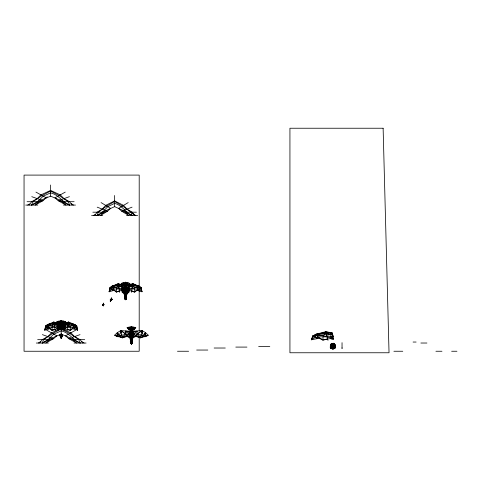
<?xml version="1.0" encoding="UTF-8"?>
<svg xmlns="http://www.w3.org/2000/svg" width="481" height="481" viewBox="0 0 481 481"><rect width="100%" height="100%" fill="white"/><g stroke="black" fill="none" stroke-linecap="round" stroke-linejoin="round"><path stroke-width="0.72" d="M61.61 324.867L63.805 321.116L61.195 320.568L56.86 321.711L58.213 323.256L60.822 324.988L59.41 325.817L59.41 328.944L60.245 328.944L60.822 327.032L59.41 329.395L59.746 325.487L61.195 322.468L63.805 321.116L65.53 321.711L64.183 323.256L61.568 324.988L62.981 325.817L62.897 328.944L64.508 329.611M64.183 323.256L61.195 322.468L58.586 321.116L60.341 324.705L60.822 324.705L60.822 328.944M62.199 335.407L61.556 337.818L60.834 337.818L61.195 337.307L61.195 338.257L61.195 337.307L61.556 337.818L60.834 337.818C58.616 328.397 61.592 343.212 61.821 335.227L61.905 336.526L61.436 337.175C62.716 335.455 62.819 332.143 61.412 337.319L61.556 337.818L60.834 337.818L60.167 335.467L60.57 335.227L60.486 336.526L60.955 337.175L60.209 335.864L60.167 335.467L60.913 336.898M60.191 335.407L61.195 335.66M60.347 336.183L60.053 335.75L60.54 335.648L61.195 334.241L61.917 334.65L61.195 336.604C60.029 336.947 59.981 334.427 60.486 336.526L61.195 336.916C63.402 334.259 62.013 336.429 60.834 337.818L60.281 335.485L60.414 336.472L61.556 337.818L61.79 336.862L60.6 336.862L60.738 337.397M60.215 334.584C60.684 333.387 63.3 335.023 61.273 334.548M61.195 324.988L61.195 324.404L62.963 322.955L65.53 321.711M60.6 336.862L61.195 336.916C62.332 336.652 62.506 334.662 61.941 336.508L61.478 336.898M125.18 286.532L122.571 284.908L121.218 283.369L125.553 282.227L129.888 283.369L128.541 284.908L125.926 286.646L127.339 287.476L127.339 291.558L126.317 296.164M125.553 296.062C123.839 295.562 124.507 298.31 125.313 298.827L124.807 298.166L124.928 296.885L124.525 297.126L125.192 299.471L125.914 299.471C126.756 298.202 126.912 294.282 124.633 296.158L124.549 297.066L125.553 297.318M125.27 298.557L124.561 297.354L125.553 296.41L125.553 295.707L126.539 296.236L125.631 296.206M125.553 295.707L124.573 296.236L125.553 294.883M125.553 294.516L125.553 293.789M131.066 330.868L128.457 329.244L127.104 327.705L131.439 326.563L135.774 327.705L134.427 329.244L131.812 330.976L132.888 331.475L131.439 328.463L128.83 327.104L131.066 330.976M132.016 341.011L132.028 340.061L131.439 339.526L130.555 340.476L130.435 341.396L131.439 341.648M131.091 343.422L130.459 340.572L131.439 339.67L132.323 340.476L132.443 341.396L131.998 342.743L131.439 342.743C133.58 343.302 129.431 343.554 131.439 342.905L132.401 341.973L132.113 342.821L131.68 343.163L132.149 342.514L132.071 341.215L132.467 341.462L132.161 342.346L130.622 342.43L131.205 343.163L130.387 341.516L131.439 344.011L131.8 343.807L130.682 342.49L130.784 341.636L131.439 340.043L132.425 340.572L132.257 342.43L131.439 344.011L130.297 341.744L130.754 340.632L131.439 340.235L132.425 340.572L131.439 339.67L130.676 340.782L131.439 339.213M131.439 338.846L131.439 338.125M131.439 343.296L131.8 343.807L132.467 341.462L132.257 342.43L131.079 343.807L131.8 343.807L132.443 341.396M332.497 343.422L331.421 343.921L331.084 348.34L334.65 348.34L334.65 345.466L333.982 343.422L331.752 343.422L331.084 343.921L331.084 344.961L331.752 343.422L333.982 343.422L334.65 343.921L331.084 343.921M333.237 343.422L335.359 344.961L335.467 347.378L334.914 348.34L333.237 349.014L332.497 348.767M332.497 343.308L332.497 349.014L330.826 348.34L330.267 347.378L330.375 344.961L331.421 343.921M333.237 348.719L333.237 348.34M342.039 348.244L342.039 347.865M148.244 335.215L140.686 337.139L136.947 336.688L137.073 331.054L141.979 330.525L145.551 332.648L148.244 335.215L145.815 336.652L143.56 336.796L140.446 337.878L136.947 336.688L133.73 336.676L131.812 333.02L133.658 331.92L137.073 331.054L134.199 333.688L133.303 333.79L131.812 333.02L132.395 334.938M103.193 305.724L102.958 304.335L103.349 304.022L103.722 304.335C103.535 307.744 102.459 302.627 103.704 304.99C102.405 307.401 104.858 302.693 103.193 305.724L103.782 304.677L102.922 304.714L103.156 305.531L103.541 305.531L103.764 304.335L102.934 304.335C103.289 306.764 102.844 303.968 103.042 305.032L103.83 304.792L103.349 304.16L102.97 304.335L103.349 304.714L103.722 304.335L103.349 304.022L102.976 304.335L103.764 304.335M103.463 305.285L103.662 305.122C103.553 304.81 103.854 305.447 103.637 304.335L103.042 304.335L103.259 305.531M111.478 300.282L111.875 299.188L111.478 300.282L111.814 298.821L111.43 298.545L111.845 299.41L111.43 300.415L111.43 297.541M125.836 298.557C126.545 298.046 126.701 296.11 125.553 295.899L124.862 296.296C124.026 296.699 125.06 300.378 126.148 298.515L125.914 299.471L125.192 299.471L124.501 297.18L124.807 298.166L125.553 298.569C126.731 298.827 126.75 296.092 126.299 298.166L125.794 298.827C126.822 297.841 126.84 295.965 125.553 295.19L124.789 296.164M103.499 305.724L102.916 304.677L103.439 305.531M125.475 296.206L124.862 296.296C124.008 297.619 124.922 297.18 124.771 298.13L125.914 299.471L125.192 299.471L124.639 297.144L124.411 297.408L124.705 297.835L124.789 297.354L124.771 298.13L126.311 298.154L126.581 297.126L126.299 298.166L124.958 298.515L125.198 299.086L125.908 299.086L126.557 297.066L126.178 296.885L125.553 298.256L124.844 298.184L124.789 297.354L124.411 297.408L124.844 298.184L126.299 298.166L126.467 297.144L126.695 297.408L126.401 297.835L126.467 297.144L125.553 297.529M130.658 342.466L130.676 341.69L130.297 341.744L131.157 342.887M103.734 304.335L102.976 304.335L103.722 304.335L103.054 304.335L103.229 305.285M111.46 298.755L111.845 299.326L111.43 299.609C112.079 298.424 111.592 300.853 111.718 298.821L111.43 298.689L111.58 300.216M58.213 323.256L61.195 322.468L62.644 325.487L62.897 328.944L62.187 327.032L61.568 326.527L62.795 326.527L62.981 329.906L61.568 327.032L62.151 328.944M127.032 292.34L128.319 291.835L128.944 292.153L128.613 291.438L127.255 290.602L127.309 289.328M119.324 336.796L119.492 335.534L117.328 332.648L114.64 335.215L122.198 337.139L125.932 336.688L125.812 331.054L129.227 331.92L131.066 333.02L129.148 336.676L125.932 336.688L122.433 337.878L119.324 336.796L117.069 336.652L117.328 332.648L120.905 330.525L125.812 331.054L137.073 331.054L136.087 331.944M123.034 290.716L122.24 291.264L123.16 291.925L123.509 291.101L123.888 291.63L123.106 292.923L122.252 288.209L116.444 289.171L113.197 288.582L111.544 289.37L109.133 291.775L109.939 287.638L111.971 286.201L118.085 283.712L122.252 284.728C125.294 287.83 122.775 291.973 124.898 295.394L124.916 296.735M129.046 336.261L128.992 337.259L129.479 336.255L129.96 336.676M143.56 336.796L141.979 330.525L137.602 333.778M117.202 334.65L117.328 332.648L118.44 334.271M103.734 304.936L102.91 304.864L103.349 305.285L103.77 304.714M110.57 300.15L110.864 300.613L110.359 301.611L110.81 300.493L110.311 299.837L110.756 300.535L110.311 301.743L110.311 298.869M124.074 292.34L122.787 291.835L122.162 292.153L122.24 291.264L123.106 292.923M58.411 328.679L58.135 329.78L59.494 329.395L59.41 325.817M111.718 298.821L111.43 299.609M128.944 292.153L128.866 291.264L127.946 291.925L127.218 291.63L127.597 291.101L128 292.923L128.866 291.264L128.072 290.716L128.613 291.438M56.86 321.711L62.055 324.705L61.568 324.705L61.568 328.944L62.981 328.944L62.981 325.817M61.195 334.241L60.504 334.644L60.053 335.75L60.48 336.351L61.905 336.526L61.887 334.644L61.851 335.648L61.195 335.87M124.525 297.126L124.838 298.01L125.553 298.256L126.262 298.184L126.581 297.126M61.55 337.434L61.79 336.862M131.794 343.422L132.034 342.851L130.844 342.851M125.926 291.72L125.926 286.357L126.413 286.357L128.162 282.774L125.553 284.127L123.767 288.684L127.339 288.684L125.553 284.127L122.944 282.774L125.18 286.646L123.767 287.476L123.767 291.558L125.18 288.684L124.603 290.602M334.65 347.378L333.237 344.961L335.359 344.961L335.209 347.829L330.525 347.829L330.375 344.961L332.497 344.961L331.084 347.378L331.084 344.252M110.402 301.346L110.606 300.372L110.359 301.611M110.462 301.545L110.648 300.15L110.311 300.535C111.418 300.234 109.963 301.954 110.684 300.613M111.55 299.777L111.863 299.164L111.52 300.018M59.746 325.487L59.494 328.944L58.622 329.413L57.894 328.126L57.173 328.331L52.501 326.13L47.739 324.783L45.743 326.154L44.775 330.122L49.735 328.673L52.086 330.531L57.203 328.818L58.622 329.906L58.622 326.882L57.894 323.07L53.728 322.06L47.613 324.543L45.581 325.98L44.775 330.122L47.186 327.711L48.84 326.924L52.086 327.513L57.894 326.551L59.674 327.032M124.104 287.139L123.767 288.684M126.509 290.602L125.926 288.684L127.339 291.558L127.339 287.476M126.419 295.057L125.926 291.558L125.553 294.42L125.18 291.558L124.693 295.057M132.954 336.081L133.484 335.894L132.077 341.071L133.141 334.938M110.426 301.106L110.648 300.15M130.604 339.394L129.738 334.938M59.692 329.395L60.203 327.032L60.822 326.527L59.596 326.527L57.894 323.07L54.016 323.677M124.705 296.476L123.509 291.558L124.254 290.602L124.561 288.684L125.18 288.179L123.954 288.179L124.561 288.684L123.851 290.602L122.493 291.438L122.162 292.153M124.735 298.094L125.186 298.388L125.096 299.056L126.01 299.056L126.323 297.998L125.914 299.471M131.066 336.051L129.66 335.894L130.345 333.658M131.722 342.887L132.491 341.516L132.149 342.514L130.676 342.334L130.982 343.392L131.896 343.392L131.998 342.743M130.489 334.938L131.066 333.02L133.207 335.353L133.003 335.918L133.225 335.341L131.066 333.02L129.575 333.79L117.16 336.021M333.82 347.378L333.237 345.466L334.914 348.34L330.826 348.34L331.565 347.378L331.872 345.466L331.271 344.961M130.676 340.782L130.85 339.869L130.802 340.843L131.439 340.283L132.161 340.644L132.161 342.346L131.439 342.592L130.814 341.215C129.846 341.63 131.175 342.484 130.297 341.744L130.525 341.474L130.73 342.514L132.034 342.851M67.124 330.681L68.663 322.06L74.777 324.543L76.81 325.98L77.621 330.122L72.655 328.673L70.31 330.531L65.188 328.818L63.769 329.906L63.769 326.882L64.496 323.07L68.663 322.06L70.31 327.513L70.31 330.531M131.481 292.34L133.021 283.712L139.135 286.201L141.167 287.638L141.979 291.775L137.013 290.332L134.668 292.189L129.545 290.476L128.126 291.558L122.98 291.558L121.561 290.476L116.444 291.696L113.534 289.237L111.983 289.845M47.186 327.711L47.739 324.783L53.463 322.949L56.896 323.292L57.894 324.254M111.544 289.37L112.097 286.435L117.821 284.602L122.252 284.728L122.98 288.54L122.98 291.558L123.851 291.047L122.98 291.065L122.252 289.784L121.531 289.989L116.859 287.782L112.097 286.435L110.101 287.812L109.133 291.775L114.093 290.332L116.444 292.189L119.372 290.933M137.055 334.187L140.686 337.139L141.979 330.525L137.055 334.187L135.594 336.057L133.73 336.676L133.928 337.079L137.007 336.153L140.686 337.139L140.446 337.878L143.585 336.315L145.815 336.652L145.551 332.648L143.392 335.534L134.199 333.688L133.658 331.92L131.812 330.694L131.812 335.918M61.195 337.307L61.195 337.77M133.658 331.92L133.303 333.79L133.73 336.676L134.199 333.688L135.708 336.574M103.295 305.796L103.397 305.796M127.074 288.684L128.126 288.54L128.854 286.261L129.768 286.478L132.72 285.401L128.854 284.728L127.128 288.179L125.926 288.179L126.545 288.684L126.852 290.602L128.126 291.558L128.126 288.54L128.854 284.728L133.021 283.712L134.668 289.171L134.668 292.189M103.68 305.122L103.734 304.714L103.649 305.032L102.988 304.714L103.018 305.122L102.922 304.714M127.898 291.047L126.19 296.735M129.1 335.383L130.591 340.813L130.483 338.756L131.066 335.894L131.439 338.756L131.812 335.894L132.401 338.756M141.546 332.611L141.979 330.525L142.653 333.213M130.507 338.756L129.395 335.894L130.141 334.938L128.95 337.079L127.176 336.574L127.285 336.057L129.227 331.92L130.585 330.694L131.439 328.463L134.049 327.104L131.854 330.856M126.515 297.643L126.244 296.296L126.208 297.306L126.551 297.378L126.244 296.296L126.695 297.408L126.299 298.166L126.515 297.643L125.553 298.256L124.832 296.308L124.898 297.306L126.208 297.306L125.553 296.41L124.832 296.308L126.275 296.308L125.553 295.953L124.94 296.326M111.712 299.777L111.616 298.617L111.43 299.206M122.787 291.835L122.956 291.083M128 292.923L128.854 288.209L134.668 289.171L137.909 288.582L139.562 289.37L141.979 291.775L141.011 287.812L139.135 286.201L133.291 284.602L129.852 284.95L128.854 285.906M111.754 299.609L111.851 299.206L111.43 299.519M124.789 296.29L125.553 295.057L126.208 295.394L126.19 295.995M120.226 333.213L120.905 330.525L125.276 333.778M64.496 324.254L65.494 323.292L68.933 322.949L74.777 324.543L76.653 326.154L77.621 330.122L75.204 327.711L73.551 326.924L70.31 327.513L64.496 326.551L63.769 329.413L62.897 329.395L62.187 327.032L64.496 323.07L68.374 323.677M132.077 340.332L132.095 339.73L131.439 339.394L130.784 339.941L130.802 340.903M126.371 296.488L126.142 295.532L124.964 295.532L124.916 296.512M119.492 335.534L120.905 330.525L125.824 334.187L127.285 336.057L129.148 336.676L128.95 337.079M327.603 338.955L322.985 340.211L319.288 338.353L317.129 338.666L312.74 335.66L311.472 339.796L315.265 337.391L316.137 334.457L325.156 332.624L332.137 332.75L333.285 336.562L333.285 339.58L331.048 338.498L322.985 339.718L318.404 337.259L315.963 337.866M57.894 323.07L57.894 329.112L57.233 329.311L56.896 323.292L53.728 322.06L52.086 327.513L52.086 330.531M122.252 285.906L121.254 284.95L118.085 283.712L116.444 289.171L116.444 292.189M331.914 347.378L332.497 345.466L331.565 347.378M62.716 327.032L63.769 326.882L64.496 324.603L68.025 325.637L69.36 324.368L74.657 324.783L76.653 326.154C72.751 324.825 68.615 326.334 65.218 328.331L64.496 328.126L63.769 329.413L63.714 329.064M110.594 301.106L110.618 300.938M59.494 328.944L60.203 327.032L59.62 326.527L60.203 327.032L59.41 328.944M60.378 336.441L60.84 337.434L61.652 337.397L61.754 336.748M125.553 299.91L125.553 293.332M131.439 344.246L131.439 337.668M317.129 338.666L311.472 339.796L312.993 335.834L315.945 334.223L325.577 331.74L332.137 332.75L332.137 338.792L331.09 338.991L330.567 332.972L325.577 331.74L322.985 337.193L322.985 340.211M126.707 293.849L127.597 291.558L126.852 290.602M132.594 338.185L133.484 335.894M123.767 290.602L124.561 288.684L123.767 287.476M132.972 335.924L133.207 335.353L132.744 334.938L132.972 335.924L133.201 335.389L131.066 333.02L133.225 335.353L129.66 335.383M61.941 336.508L61.887 334.644L62.338 335.75L62.043 336.183L61.959 335.696L62.338 335.75L61.905 336.526M60.486 336.526L60.432 335.696L60.053 335.75L60.432 335.696M124.789 297.354L124.627 297.739C124.994 298.869 124.02 295.376 125.553 295.785L126.449 296.272L125.553 295.057L124.898 295.394L124.916 295.995M130.676 341.69L130.513 342.075L130.754 340.632L131.361 340.536M130.591 340.187L131.439 339.394L132.293 340.62L131.439 340.356M331.084 347.829L330.267 347.378L331.084 345.466L334.65 345.466L335.359 344.961M44.775 330.122L46.29 326.743L48.154 325.595L52.501 326.13M109.133 291.775L110.648 288.402L112.512 287.247L116.859 287.782M102.958 304.93L103.018 305.122M132.149 342.514L132.582 341.744L132.131 340.632L131.517 340.536M74.699 324.693L68.933 322.949L68.272 324.248L65.41 324.819L68.362 323.743M139.057 286.345L133.291 284.602L132.63 285.906L129.768 286.478L132.383 287.295L133.718 286.027L139.015 286.435L141.011 287.812C137.109 286.484 132.972 287.993 129.575 289.989L128.854 289.784L128.126 291.065L128.319 291.835M124.621 294.42L123.509 291.558L124.254 290.602M72.655 328.673L74.777 324.543M137.013 290.332L139.135 286.201M124.856 296.062L125.553 295.34L126.142 295.731L125.553 295.19L124.964 295.532M334.277 347.829L333.237 349.014L333.237 343.139M132.305 339.394L132.089 340.825M61.117 334.548L60.474 334.65L61.195 336.604L62.157 335.985M129.99 331.475L131.066 330.694L131.066 335.918M144.444 334.271L145.551 332.648L145.683 334.65M130.591 340.62L131.439 339.394L132.095 339.941L132.077 340.903M94.715 215.566L97.078 212.187L102.225 209.103L105.676 205.381L114.628 200.884L123.575 205.381L127.026 209.103L132.173 212.187L134.536 215.566M311.472 339.796L313.852 336.423L316.793 335.269L323.647 335.804L331.006 338.011L332.137 337.806L333.285 339.093L332.137 336.231C326.533 337.614 320.707 336.111 315.265 337.391M61.784 322.835L62.963 322.955L61.195 320.568L59.428 322.955L60.606 322.835M122.571 284.908L123.785 284.614L125.553 282.227L127.321 284.614L128.541 284.908M134.427 329.244L133.207 328.944L131.439 326.563L129.678 328.944L128.457 329.244M29.094 205.08L31.65 201.701L37.205 198.617L40.939 194.889L50.601 190.398L60.269 194.889L63.997 198.617L69.553 201.701L72.108 205.08M39.689 343.037L42.244 339.658L47.799 336.574L51.527 332.852L61.195 328.355L70.863 332.852L74.591 336.574L80.147 339.658L82.702 343.037M125.998 295.581L126.437 296.14L125.553 295.496L124.669 296.14L125.114 295.581M61.772 335.023L61.772 334.71M61.772 334.86L61.195 334.295L60.582 334.668M132.016 340.849L132.028 339.923L131.439 339.394L130.784 339.917M31.776 196.675L43.013 200.685L39.117 201.701L35.227 205.08L43.013 200.685L47.228 196.759M59.494 329.395L59.897 328.944M129.738 335.383L130.141 334.938M126.19 296.567L126.208 295.605L125.553 295.057L124.898 295.587L124.916 296.567M74.026 328.986L76.81 325.98M138.384 290.638L141.167 287.638M61.833 334.854L61.959 334.505M132.203 340.5L132.028 339.869L132.016 340.698L130.826 340.656M110.311 300.535L110.498 299.946L110.864 300.613L110.311 300.938M102.411 212.187L107.804 206.662L114.628 203.367C122.114 205.159 125.445 212.56 132.203 215.566L130.946 212.187L122.517 206.018L114.628 201.539L106.734 206.018L98.304 212.187L97.048 215.566L102.411 212.187L114.628 206.644L126.846 212.187M125.192 299.471L126.311 298.154L126.317 297.354C127.122 297.583 125.8 297.198 126.371 298.094M37.41 201.701L43.23 196.176L50.601 192.881C58.52 194.558 62.38 202.128 69.589 205.08L68.224 201.701L59.127 195.533L50.601 191.053L42.075 195.533L32.979 201.701L31.62 205.08L37.41 201.701L50.601 196.158L63.799 201.701M48.004 339.658L53.824 334.133L61.195 330.838C69.114 332.521 72.974 340.091 80.183 343.037L78.818 339.658L69.721 333.489L61.195 329.01L52.669 333.489L43.573 339.658L42.214 343.037L48.004 339.658L61.195 334.115L74.393 339.658M126.317 296.29L125.553 295.057L124.898 295.605L126.208 295.587L125.553 295.057L124.898 295.665L126.208 295.665L126.401 296.476M130.784 340.001L131.439 339.394L132.095 340.001L131.439 340.001M131.439 343.061L131.806 342.725M131.68 330.477L131.439 330.976L131.439 326.563M124.669 296.14L125.553 295.34L126.437 296.14M58.622 326.882L57.894 324.603L56.98 324.819L54.119 324.248L53.463 322.949L47.613 324.543L45.743 326.154L48.154 325.595M124.032 288.684L122.98 288.54L122.252 286.261L121.338 286.478L118.476 285.906L117.821 284.602L111.971 286.201L110.101 287.812L112.512 287.247M334.463 344.961L333.862 345.466L334.169 347.378M129.888 283.369L124.699 286.357M135.774 327.705L130.585 330.694L131.024 330.856M60.822 324.705L59.41 325.487L62.981 325.487L61.568 324.705M125.18 291.72L125.18 286.357L123.767 287.139L127.339 287.139L125.926 286.357M130.555 340.476L131.439 339.827L132.359 340.494L131.439 339.827L130.519 340.494L131 339.917L132.095 339.941M93.44 215.566L95.238 214.298M111.911 299.284L111.43 299.284L111.851 299.26M102.928 304.756L103.782 304.864M131.812 331.475L132.558 330.976M27.718 205.08L29.443 203.95M38.312 343.037L40.614 341.534M128.193 202.591L118.645 208.351L121.657 211.171L128.86 215.566L125.258 212.187L121.657 211.171L132.059 207.161M332.497 348.497L332.052 348.767L333.688 348.767L333.237 348.497M65.254 192.105L54.942 197.865L58.195 200.685L65.975 205.08L62.085 201.701L58.195 200.685L60.834 199.741M75.848 330.068L65.536 335.828L68.789 338.648L76.569 343.037L72.679 339.658L68.789 338.648L70.767 337.939M334.65 347.829L335.467 347.378L334.65 345.466M131.439 340.043L130.459 340.572L131.439 340.115L132.335 340.608M114.64 335.215L117.069 336.652L119.294 336.315L121.747 335.035L120.905 330.525L121.338 332.611M103.09 304.335L103.349 305.122L103.379 304.269M96.976 215.566L103.992 212.187L107.6 211.171L110.606 208.351L101.058 202.591M128.126 288.54L128.854 288.209M63.769 326.882L64.496 326.551M31.536 205.08L39.117 201.701L27.074 201.701M42.13 343.037L49.711 339.658L53.607 338.648L56.854 335.828L46.543 330.068M332.137 336.231L333.285 336.562L332.137 334.283L326.581 335.317L324.477 334.048L316.137 334.457L312.993 335.834L316.793 335.269M47.625 328.186L49.176 327.579L52.086 330.038L55.014 329.275M130.724 340.644L130.477 341.973L130.73 342.514L131.439 342.592L132.161 340.644L130.724 340.644L130.784 341.636L132.437 341.714L132.131 340.632L132.095 341.636L131.439 341.865M133.021 283.712L129.852 284.95L129.521 290.969L128.854 290.764L128.854 284.728M68.663 322.06L65.494 323.292L65.163 329.311L64.496 329.112L64.496 323.07M61.496 199.507L69.426 196.675M72.09 337.47L80.02 334.632M60.341 324.705L61.195 324.404M61.622 324.555L60.961 324.489M131.872 330.543L131.012 330.543M112.049 286.345L117.821 284.602M47.691 324.693L53.463 322.949M134.247 287.782L139.015 286.435L139.562 289.37M69.889 326.13L74.657 324.783L75.204 327.711M121.218 283.369L123.785 284.614L125.553 284.127L127.321 284.614M110.588 300.535L110.311 299.928M127.285 336.057L122.198 337.139L122.433 337.878L119.294 336.315M316.065 334.373L325.156 332.624L326.19 333.928L330.7 334.499L326.052 333.423L330.567 332.972L332.137 333.928M325.156 332.624L315.945 334.223L319.288 338.353M125.553 296.41L126.275 296.308M61.917 336.351L60.48 336.351L60.203 335.702L60.504 334.644L61.917 334.65L60.299 334.614M130.85 328.83L129.678 328.944L127.104 327.705M112.097 286.435L117.388 286.027L118.723 287.295L121.338 286.478L118.386 285.401L121.254 284.95L121.585 290.969L122.252 290.764L122.252 284.728M47.739 324.783L53.03 324.368L54.365 325.637L56.98 324.819L54.028 323.743M123.16 291.925L123.593 291.919L123.509 291.101M74.128 201.701L62.085 201.701L69.667 205.08M25.715 205.08L37.758 205.08M63.45 205.08L75.487 205.08M114.406 206.644L114.851 206.644M92.839 212.187L103.992 212.187L100.391 215.566L107.6 211.171L105.579 210.395M136.412 212.187L125.258 212.187L132.281 215.566M91.582 215.566L102.73 215.566M126.521 215.566L137.668 215.566M124.441 286.646L126.671 286.646M123.226 290.602L127.88 290.602M123.767 291.047L127.339 291.047M124.296 294.42L126.81 294.42M124.423 295.057L126.689 295.057M124.898 295.394L126.208 295.394M125.553 296.236L126.539 296.236M124.994 298.406L126.112 298.406M124.886 298.485L126.226 298.485M124.994 298.821L126.112 298.821M102.868 304.792L103.83 304.792M103.066 305.285L103.631 305.285M103.12 305.429L103.577 305.429M60.083 324.988L62.314 324.988M59.41 327.032L62.981 327.032M62.704 329.395L62.494 328.944M63.54 329.395L64.057 329.395M132.888 331.475L131.066 331.475L130.327 330.976M130.447 333.02L132.437 333.02M61.195 334.614L62.091 334.614L61.833 335.077L61.833 334.337M133.225 334.938L129.66 334.938L129.66 335.894M129.395 335.894L133.225 335.894L133.141 335.383M60.414 336.472L61.983 336.472L62.109 335.485L60.54 335.648L60.504 334.644L60.053 335.75L60.414 336.472L60.281 335.485L60.269 336.081M61.195 336.826L61.869 336.826M61.195 337.169L61.754 337.169M130.183 338.756L132.702 338.756M130.309 339.394L132.576 339.394M37.668 339.658L49.711 339.658L45.821 343.037L53.607 338.648L42.37 334.632M84.722 339.658L72.679 339.658L80.261 343.037M130.459 340.572L132.425 340.572M131 341.648L131.884 341.648M413.089 342.045L416.107 342.045M131.229 343.314L130.646 342.394L132.227 342.466L132.359 341.474L132.582 341.744L132.287 342.171L132.203 341.69C133.045 342.051 131.704 341.426 132.227 342.466L132.359 341.474L131.439 340.746M131.439 342.821L132.113 342.821M36.309 343.037L48.353 343.037M74.038 343.037L86.081 343.037M420.875 343.025L426.918 343.025M131.439 343.157L132.004 343.157M258.652 346.392L269.805 346.392M235.798 347.09L246.945 347.09M330.267 347.378L335.467 347.378M214.141 348.022L225.288 348.022M196.657 350.048L207.804 350.048M177.471 351.25L188.618 351.25M393.891 351.25L402.771 351.25M435.918 351.25L441.961 351.25M451.635 351.25L456.95 351.25M128.126 291.065L127.255 291.047L127.597 291.558M135.594 336.057L137.007 336.153M130.543 340.608L130.73 342.514M61.959 335.696C62.801 336.057 61.46 335.431 61.983 336.472L61.959 335.696C62.187 336.405 62.5 335.371 61.851 335.648L61.195 334.758M316.137 334.457L323.647 335.804M143.392 335.534L145.725 336.021M131.734 290.933L134.668 291.696L137.572 289.237L139.123 289.845M67.376 329.275L70.31 330.038L73.214 327.579L74.765 328.186M133.207 328.944L131.439 328.463L129.678 328.944L132.299 330.694L131.205 330.477M133.291 284.602L139.015 286.435M68.933 322.949L74.657 324.783M125.872 336.153L127.176 336.574M126.413 286.357L123.785 284.614M97.192 207.161L104.539 209.993M132.323 340.476L131.884 339.917M122.252 288.209L122.98 288.54M61.195 334.361L61.808 334.668M111.43 298.671L111.706 299.206L111.43 298.599M141.131 335.035L143.585 336.315M61.195 334.127L62.091 334.614M35.949 192.105L46.26 197.865M138.594 287.247L140.464 288.402L141.979 291.775M74.236 325.595L76.106 326.743L77.621 330.122M71.182 203.577L73.485 205.08M81.776 341.534L84.079 343.037M132.215 213.029L135.816 215.566M330.375 344.961L331.084 345.466M121.747 335.035L122.198 337.139L125.824 334.187L125.812 331.054L126.798 331.944M332.497 349.014L331.457 347.829M125.319 286.141L125.553 286.646L125.553 282.227M125.812 331.054L128.686 333.688L129.148 336.676L129.575 333.79L129.227 331.92M133.225 335.383L132.744 334.938L133.928 337.079L133.778 335.624M125.553 295.057L126.208 295.665M132.431 341.69L132.365 342.075L132.203 341.69M109.939 287.638L112.722 290.638M45.581 325.98L48.365 328.986M58.135 329.78L58.429 330.182M131.439 339.394L132.293 340.62M123.214 291.047L123.509 291.558M111.971 286.201L114.093 290.332M47.613 324.543L49.735 328.673M127.597 291.101L127.946 291.925M126.317 297.354C126.737 298.238 126.533 296.368 126.275 298.01L124.838 298.01L124.699 297.228L124.591 297.643M127.339 288.684L127.002 287.139M127.339 290.602L126.545 288.684L127.128 288.179L126.545 288.684L127.255 290.602M62.981 328.944L62.187 327.032L62.795 326.527L62.644 325.487M325.577 331.74L328 340.362M57.894 326.551L58.622 329.413M118.085 283.712L119.625 292.34M53.728 322.06L55.267 330.681M61.893 334.403L61.959 334.794M62.897 329.395L62.981 329.906M123.797 289.328L123.851 290.602M342.039 342.664L342.039 348.539M139.201 286.784L139.201 175.096L24.05 175.096L24.05 351.25L139.201 351.25L139.201 337.013M139.201 290.536L139.201 331.012M114.628 195.49L114.628 206.644M103.349 303.054L103.349 305.928M61.195 320.568L61.195 338.257M50.601 185.005L50.601 196.158M103.637 304.335L103.625 304.714L103.349 304.335L103.072 304.714L103.054 304.335L103.349 304.714L103.637 304.335M133.105 335.966L132.918 336.676L133.838 336.261L133.886 337.259L133.105 335.966M131.439 339.526L130.85 340.061L132.028 340.061L131.439 339.526M383.123 128.235L289.935 128.235L289.935 352.765L389.039 352.765L383.123 128.235"/></g></svg>
